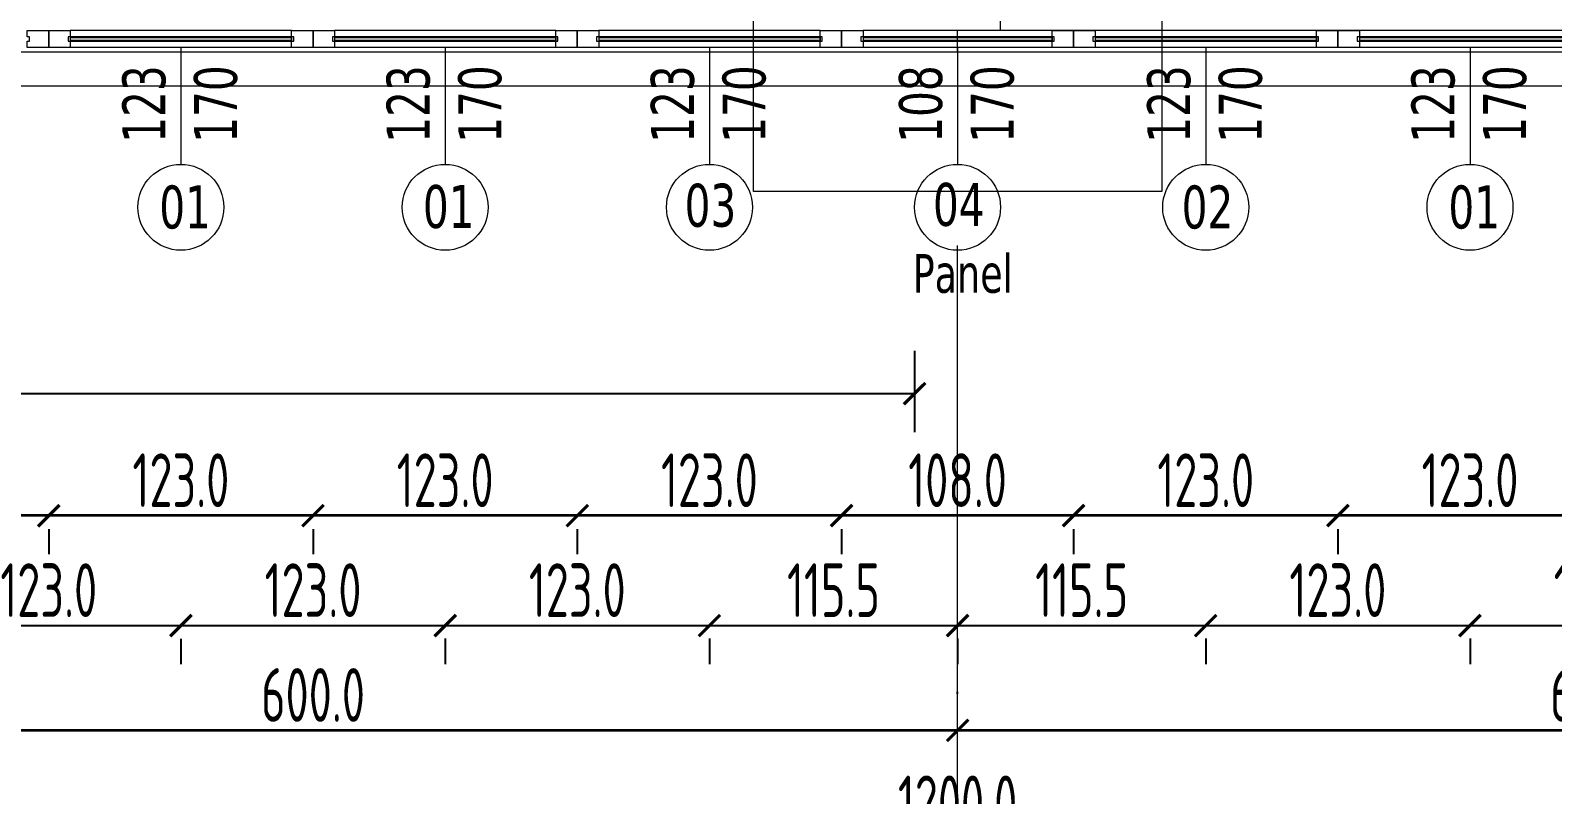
# Model space of a CAD drawing. Extents: x 6529560 to 6558080, y 5579316 to 5588131.
# Drawn here: x 6543831.17 to 6543838.26, y 5579632.47 to 5579636.03 of the extents above; entities that cross this region are included whole.
import ezdxf

# ---------------------------------------------------------------- set-up
doc = ezdxf.new("R2010")
doc.units = 0
doc.header["$MEASUREMENT"] = 0
doc.header["$PDSIZE"] = -5
doc.linetypes.add('ACAD_ISO10W100', pattern=[18, 12, -3, 0, -3])
doc.layers.get('0').update_dxf_attribs({"color": 2, "linetype": 'CONTINUOUS', "lineweight": 5})
doc.layers.get('Defpoints').update_dxf_attribs({"linetype": 'CONTINUOUS'})
for name, color, linetype, lineweight in [('arch_drzwi i okna', 4, 'CONTINUOUS', 15), ('arch_drzwi i okna_znaczniki', 130, 'CONTINUOUS', 9), ('arch_fundamenty na rzucie', 3, 'CONTINUOUS', 15), ('arch_osie', 181, 'CONTINUOUS', 5), ('arch_powierzchnia', 6, 'CONTINUOUS', 35), ('arch_sciany dzialowe cienkie na hali', 52, 'CONTINUOUS', 15), ('arch_sciany zewnętrzne', 94, 'CONTINUOUS', 18), ('arch_wymiary', 2, 'CONTINUOUS', 13)]:
    doc.layers.add(name, color=color, linetype=linetype, lineweight=lineweight)
doc.styles.add('ISO8', font='iso8.shx', dxfattribs={"width": 0.7})
doc.styles.add('ROMANS', font='romans.shx', dxfattribs={"width": 0.8})
doc.styles.add('TABELKA', font='tahoma.ttf', dxfattribs={"width": 0.8})
doc.dimstyles.new('biura', dxfattribs={"dimtxt": 0.25, "dimasz": 0.1, "dimexe": 0.18, "dimexo": 0.0625, "dimgap": 0.04, "dimtad": 1, "dimdec": 1, "dimlfac": 100, "dimzin": 0, "dimdsep": 46, "dimtxsty": 'ISO8', "dimblk": 'ARCHTICK', "dimcen": 0.09, "dimadec": 0, "dimazin": 0, "dimtfac": 1, "dimtdec": 1, "dimtix": 1, "dimtofl": 0, "dimtmove": 0, "dimatfit": 3, "dimldrblk": 'ARCHTICK', "dimfxl": 0.2, "dimfxlon": 1, "dimtolj": 1, "dimtzin": 0, "dimarcsym": 0})
doc.dimstyles.new('D-GB-50', dxfattribs={"dimscale": 50, "dimtxt": 2.5, "dimasz": 2.5, "dimexe": 1, "dimexo": 2, "dimtad": 1, "dimdec": 0, "dimtxsty": 'ROMANS', "dimblk": 'OBLIQUE', "dimcen": 2.5, "dimdle": 1, "dimclrd": 256, "dimclre": 256, "dimclrt": 2, "dimadec": 0, "dimazin": 0, "dimtfac": 1, "dimtdec": 0, "dimtix": 1, "dimtmove": 2, "dimatfit": 3, "dimfxl": 1, "dimarcsym": 0})

# ---------------------------------------------------------------- blocks, each defined once
blk = doc.blocks.new('_OBLIQUE')
at = {"color": 0, "linetype": 'ByBlock', "lineweight": -2}
blk.add_line((-0.5, -0.5), (0.5, 0.5), dxfattribs=at)
blk = doc.blocks.new('_ArchTick')
at = {"color": 0, "linetype": 'ByBlock', "const_width": 0.15}
blk.add_lwpolyline([(-0.5, -0.5), (0.5, 0.5)], dxfattribs=at)
blk = doc.blocks.new('*D1827')
at = {"layer": 'arch_wymiary', "color": 0, "lineweight": -2, "transparency": 16777216}
for p, q in [((6543745.4865, 5579631.7711), (6543853.4865, 5579631.7711)), ((6543745.4865, 5579631.6998), (6543745.4865, 5579631.5911)), ((6543853.4865, 5579631.6998), (6543853.4865, 5579631.5911))]:
    blk.add_line(p, q, dxfattribs=at)
at = {"layer": 'Defpoints', "color": 0, "transparency": 16777216}
for p in [(6543745.4865, 5579633.7711, -7.3022), (6543853.4865, 5579633.771, -7.3022), (6543853.4865, 5579631.7711)]:
    blk.add_point(p, dxfattribs=at)
at = {"layer": 'arch_wymiary', "color": 0, "lineweight": -2, "transparency": 16777216, "xscale": 0.1, "yscale": 0.1, "zscale": 0.1, "rotation": 180}
blk.add_blockref('_ArchTick', (6543745.4865, 5579631.7711), dxfattribs=at)
at = {"layer": 'arch_wymiary', "color": 0, "lineweight": -2, "transparency": 16777216, "xscale": 0.1, "yscale": 0.1, "zscale": 0.1}
blk.add_blockref('_ArchTick', (6543853.4865, 5579631.7711), dxfattribs=at)
at = {"layer": 'arch_wymiary', "color": 0, "transparency": 16777216, "insert": (6543799.4865, 5579631.9361), "char_height": 0.25, "attachment_point": 5, "style": 'ISO8'}
blk.add_mtext('\\A1;10800.0', dxfattribs=at)
blk = doc.blocks.new('*D1835')
at = {"layer": 'arch_wymiary', "color": 0, "lineweight": -2, "transparency": 16777216}
for p, q in [((6543829.4865, 5579632.2709), (6543841.4865, 5579632.2709)), ((6543829.4865, 5579632.1515), (6543829.4865, 5579632.0909)), ((6543841.4865, 5579632.1515), (6543841.4865, 5579632.0909))]:
    blk.add_line(p, q, dxfattribs=at)
at = {"layer": 'Defpoints', "color": 0, "transparency": 16777216}
for p in [(6543829.4865, 5579633.2709, -7.3022), (6543841.4865, 5579633.2709, -7.3022), (6543841.4865, 5579632.2709)]:
    blk.add_point(p, dxfattribs=at)
at = {"layer": 'arch_wymiary', "color": 0, "lineweight": -2, "transparency": 16777216, "xscale": 0.1, "yscale": 0.1, "zscale": 0.1, "rotation": 180}
blk.add_blockref('_ArchTick', (6543829.4865, 5579632.2709), dxfattribs=at)
at = {"layer": 'arch_wymiary', "color": 0, "lineweight": -2, "transparency": 16777216, "xscale": 0.1, "yscale": 0.1, "zscale": 0.1}
blk.add_blockref('_ArchTick', (6543841.4865, 5579632.2709), dxfattribs=at)
at = {"layer": 'arch_wymiary', "color": 0, "transparency": 16777216, "insert": (6543835.4865, 5579632.4359), "char_height": 0.25, "attachment_point": 5, "style": 'ISO8'}
blk.add_mtext('\\A1;1200.0', dxfattribs=at)
blk = doc.blocks.new('*D1839')
at = {"layer": 'arch_wymiary', "color": 0, "lineweight": -2, "transparency": 16777216}
for p, q in [((6543835.4865, 5579632.9417), (6543835.4865, 5579632.9511)), ((6543841.4865, 5579632.7711), (6543841.4865, 5579632.9511)), ((6543841.4865, 5579632.7711), (6543835.4865, 5579632.7711))]:
    blk.add_line(p, q, dxfattribs=at)
at = {"layer": 'Defpoints', "color": 0, "transparency": 16777216}
for p in [(6543835.4865, 5579632.7711, -7.3022), (6543835.4865, 5579632.7711), (6543841.4865, 5579632.7635)]:
    blk.add_point(p, dxfattribs=at)
at = {"layer": 'arch_wymiary', "color": 0, "lineweight": -2, "transparency": 16777216, "xscale": 0.1, "yscale": 0.1, "zscale": 0.1, "rotation": 180}
blk.add_blockref('_ArchTick', (6543835.4865, 5579632.7711), dxfattribs=at)
at = {"layer": 'arch_wymiary', "color": 0, "lineweight": -2, "transparency": 16777216, "xscale": 0.1, "yscale": 0.1, "zscale": 0.1}
blk.add_blockref('_ArchTick', (6543841.4865, 5579632.7711), dxfattribs=at)
at = {"layer": 'arch_wymiary', "color": 0, "transparency": 16777216, "insert": (6543838.4865, 5579632.9361), "char_height": 0.25, "attachment_point": 5, "style": 'ISO8'}
blk.add_mtext('\\A1;600.0', dxfattribs=at)
blk = doc.blocks.new('*D1840')
at = {"layer": 'arch_wymiary', "color": 0, "lineweight": -2, "transparency": 16777216}
for p, q in [((6543835.4865, 5579632.9417), (6543835.4865, 5579632.9511)), ((6543835.4865, 5579632.7711), (6543829.4865, 5579632.7711)), ((6543829.4865, 5579632.6004), (6543829.4865, 5579632.5911))]:
    blk.add_line(p, q, dxfattribs=at)
at = {"layer": 'Defpoints', "color": 0, "transparency": 16777216}
for p in [(6543829.4865, 5579632.7711, -7.3022), (6543829.4865, 5579632.7711), (6543835.4865, 5579632.7711, -7.3022)]:
    blk.add_point(p, dxfattribs=at)
at = {"layer": 'arch_wymiary', "color": 0, "lineweight": -2, "transparency": 16777216, "xscale": 0.1, "yscale": 0.1, "zscale": 0.1, "rotation": 180}
blk.add_blockref('_ArchTick', (6543829.4865, 5579632.7711), dxfattribs=at)
at = {"layer": 'arch_wymiary', "color": 0, "lineweight": -2, "transparency": 16777216, "xscale": 0.1, "yscale": 0.1, "zscale": 0.1}
blk.add_blockref('_ArchTick', (6543835.4865, 5579632.7711), dxfattribs=at)
at = {"layer": 'arch_wymiary', "color": 0, "transparency": 16777216, "insert": (6543832.4865, 5579632.9361), "char_height": 0.25, "attachment_point": 5, "style": 'ISO8'}
blk.add_mtext('\\A1;600.0', dxfattribs=at)
blk = doc.blocks.new('*D2021')
at = {"layer": 'arch_wymiary', "color": 0, "lineweight": -2, "transparency": 16777216}
for p, q in [((6543830.6415, 5579633.2591), (6543831.8715, 5579633.2591)), ((6543830.6415, 5579633.1977), (6543830.6415, 5579633.0791)), ((6543831.8715, 5579633.1977), (6543831.8715, 5579633.0791))]:
    blk.add_line(p, q, dxfattribs=at)
at = {"layer": 'Defpoints', "color": 0, "transparency": 16777216}
for p in [(6543830.6415, 5579635.4647, -7.2654), (6543831.8715, 5579635.4647, -7.2654), (6543831.8715, 5579633.2591)]:
    blk.add_point(p, dxfattribs=at)
at = {"layer": 'arch_wymiary', "color": 0, "lineweight": -2, "transparency": 16777216, "xscale": 0.1, "yscale": 0.1, "zscale": 0.1, "rotation": 180}
blk.add_blockref('_ArchTick', (6543830.6415, 5579633.2591), dxfattribs=at)
at = {"layer": 'arch_wymiary', "color": 0, "lineweight": -2, "transparency": 16777216, "xscale": 0.1, "yscale": 0.1, "zscale": 0.1}
blk.add_blockref('_ArchTick', (6543831.8715, 5579633.2591), dxfattribs=at)
at = {"layer": 'arch_wymiary', "color": 0, "transparency": 16777216, "insert": (6543831.2565, 5579633.4241), "char_height": 0.25, "attachment_point": 5, "style": 'ISO8'}
blk.add_mtext('\\A1;123.0', dxfattribs=at)
blk = doc.blocks.new('*D2022')
at = {"layer": 'arch_wymiary', "color": 0, "lineweight": -2, "transparency": 16777216}
for p, q in [((6543831.8715, 5579633.2591), (6543833.1015, 5579633.2591)), ((6543831.8715, 5579633.1977), (6543831.8715, 5579633.0791)), ((6543833.1015, 5579633.1985), (6543833.1015, 5579633.0791))]:
    blk.add_line(p, q, dxfattribs=at)
at = {"layer": 'Defpoints', "color": 0, "transparency": 16777216}
for p in [(6543831.8715, 5579635.4647, -7.2654), (6543833.1015, 5579635.5082, 7.3391), (6543833.1015, 5579633.2591)]:
    blk.add_point(p, dxfattribs=at)
at = {"layer": 'arch_wymiary', "color": 0, "lineweight": -2, "transparency": 16777216, "xscale": 0.1, "yscale": 0.1, "zscale": 0.1, "rotation": 180}
blk.add_blockref('_ArchTick', (6543831.8715, 5579633.2591), dxfattribs=at)
at = {"layer": 'arch_wymiary', "color": 0, "lineweight": -2, "transparency": 16777216, "xscale": 0.1, "yscale": 0.1, "zscale": 0.1}
blk.add_blockref('_ArchTick', (6543833.1015, 5579633.2591), dxfattribs=at)
at = {"layer": 'arch_wymiary', "color": 0, "transparency": 16777216, "insert": (6543832.4865, 5579633.4241), "char_height": 0.25, "attachment_point": 5, "style": 'ISO8'}
blk.add_mtext('\\A1;123.0', dxfattribs=at)
blk = doc.blocks.new('*D2023')
at = {"layer": 'arch_wymiary', "color": 0, "lineweight": -2, "transparency": 16777216}
for p, q in [((6543833.1015, 5579633.2591), (6543834.3315, 5579633.2591)), ((6543833.1015, 5579633.1985), (6543833.1015, 5579633.0791)), ((6543834.3315, 5579633.1996), (6543834.3315, 5579633.0791))]:
    blk.add_line(p, q, dxfattribs=at)
at = {"layer": 'Defpoints', "color": 0, "transparency": 16777216}
for p in [(6543833.1015, 5579635.5082, 7.3391), (6543834.3315, 5579635.5082, -7.2654), (6543834.3315, 5579633.2591)]:
    blk.add_point(p, dxfattribs=at)
at = {"layer": 'arch_wymiary', "color": 0, "lineweight": -2, "transparency": 16777216, "xscale": 0.1, "yscale": 0.1, "zscale": 0.1, "rotation": 180}
blk.add_blockref('_ArchTick', (6543833.1015, 5579633.2591), dxfattribs=at)
at = {"layer": 'arch_wymiary', "color": 0, "lineweight": -2, "transparency": 16777216, "xscale": 0.1, "yscale": 0.1, "zscale": 0.1}
blk.add_blockref('_ArchTick', (6543834.3315, 5579633.2591), dxfattribs=at)
at = {"layer": 'arch_wymiary', "color": 0, "transparency": 16777216, "insert": (6543833.7165, 5579633.4241), "char_height": 0.25, "attachment_point": 5, "style": 'ISO8'}
blk.add_mtext('\\A1;123.0', dxfattribs=at)
blk = doc.blocks.new('*D2024')
at = {"layer": 'arch_wymiary', "color": 0, "lineweight": -2, "transparency": 16777216}
for p, q in [((6543834.3315, 5579633.2591), (6543835.4865, 5579633.2591)), ((6543834.3315, 5579633.1996), (6543834.3315, 5579633.0791)), ((6543835.4865, 5579633.1985), (6543835.4865, 5579633.0791))]:
    blk.add_line(p, q, dxfattribs=at)
at = {"layer": 'Defpoints', "color": 0, "transparency": 16777216}
for p in [(6543834.3315, 5579635.5082, -7.2654), (6543835.4865, 5579635.5082, 7.3391), (6543835.4865, 5579633.2591)]:
    blk.add_point(p, dxfattribs=at)
at = {"layer": 'arch_wymiary', "color": 0, "lineweight": -2, "transparency": 16777216, "xscale": 0.1, "yscale": 0.1, "zscale": 0.1, "rotation": 180}
blk.add_blockref('_ArchTick', (6543834.3315, 5579633.2591), dxfattribs=at)
at = {"layer": 'arch_wymiary', "color": 0, "lineweight": -2, "transparency": 16777216, "xscale": 0.1, "yscale": 0.1, "zscale": 0.1}
blk.add_blockref('_ArchTick', (6543835.4865, 5579633.2591), dxfattribs=at)
at = {"layer": 'arch_wymiary', "color": 0, "transparency": 16777216, "insert": (6543834.909, 5579633.4241), "char_height": 0.25, "attachment_point": 5, "style": 'ISO8'}
blk.add_mtext('\\A1;115.5', dxfattribs=at)
blk = doc.blocks.new('*D2025')
at = {"layer": 'arch_wymiary', "color": 0, "lineweight": -2, "transparency": 16777216}
for p, q in [((6543835.4865, 5579633.2591), (6543836.6415, 5579633.2591)), ((6543835.4865, 5579633.1985), (6543835.4865, 5579633.0791)), ((6543836.6415, 5579633.1985), (6543836.6415, 5579633.0791))]:
    blk.add_line(p, q, dxfattribs=at)
at = {"layer": 'Defpoints', "color": 0, "transparency": 16777216}
for p in [(6543835.4865, 5579635.5082, 7.3391), (6543836.6415, 5579635.5082, 7.3391), (6543836.6415, 5579633.2591)]:
    blk.add_point(p, dxfattribs=at)
at = {"layer": 'arch_wymiary', "color": 0, "lineweight": -2, "transparency": 16777216, "xscale": 0.1, "yscale": 0.1, "zscale": 0.1, "rotation": 180}
blk.add_blockref('_ArchTick', (6543835.4865, 5579633.2591), dxfattribs=at)
at = {"layer": 'arch_wymiary', "color": 0, "lineweight": -2, "transparency": 16777216, "xscale": 0.1, "yscale": 0.1, "zscale": 0.1}
blk.add_blockref('_ArchTick', (6543836.6415, 5579633.2591), dxfattribs=at)
at = {"layer": 'arch_wymiary', "color": 0, "transparency": 16777216, "insert": (6543836.064, 5579633.4241), "char_height": 0.25, "attachment_point": 5, "style": 'ISO8'}
blk.add_mtext('\\A1;115.5', dxfattribs=at)
blk = doc.blocks.new('*D2026')
at = {"layer": 'arch_wymiary', "color": 0, "lineweight": -2, "transparency": 16777216}
for p, q in [((6543836.6415, 5579633.2591), (6543837.8715, 5579633.2591)), ((6543836.6415, 5579633.1985), (6543836.6415, 5579633.0791)), ((6543837.8715, 5579633.1996), (6543837.8715, 5579633.0791))]:
    blk.add_line(p, q, dxfattribs=at)
at = {"layer": 'Defpoints', "color": 0, "transparency": 16777216}
for p in [(6543836.6415, 5579635.5082, 7.3391), (6543837.8715, 5579635.5082, -7.2654), (6543837.8715, 5579633.2591)]:
    blk.add_point(p, dxfattribs=at)
at = {"layer": 'arch_wymiary', "color": 0, "lineweight": -2, "transparency": 16777216, "xscale": 0.1, "yscale": 0.1, "zscale": 0.1, "rotation": 180}
blk.add_blockref('_ArchTick', (6543836.6415, 5579633.2591), dxfattribs=at)
at = {"layer": 'arch_wymiary', "color": 0, "lineweight": -2, "transparency": 16777216, "xscale": 0.1, "yscale": 0.1, "zscale": 0.1}
blk.add_blockref('_ArchTick', (6543837.8715, 5579633.2591), dxfattribs=at)
at = {"layer": 'arch_wymiary', "color": 0, "transparency": 16777216, "insert": (6543837.2565, 5579633.4241), "char_height": 0.25, "attachment_point": 5, "style": 'ISO8'}
blk.add_mtext('\\A1;123.0', dxfattribs=at)
blk = doc.blocks.new('*D2027')
at = {"layer": 'arch_wymiary', "color": 0, "lineweight": -2, "transparency": 16777216}
for p, q in [((6543837.8715, 5579633.2591), (6543839.1015, 5579633.2591)), ((6543837.8715, 5579633.1996), (6543837.8715, 5579633.0791)), ((6543839.1015, 5579633.1996), (6543839.1015, 5579633.0791))]:
    blk.add_line(p, q, dxfattribs=at)
at = {"layer": 'Defpoints', "color": 0, "transparency": 16777216}
for p in [(6543837.8715, 5579635.5082, -7.2654), (6543839.1015, 5579635.5082, -7.2654), (6543839.1015, 5579633.2591)]:
    blk.add_point(p, dxfattribs=at)
at = {"layer": 'arch_wymiary', "color": 0, "lineweight": -2, "transparency": 16777216, "xscale": 0.1, "yscale": 0.1, "zscale": 0.1, "rotation": 180}
blk.add_blockref('_ArchTick', (6543837.8715, 5579633.2591), dxfattribs=at)
at = {"layer": 'arch_wymiary', "color": 0, "lineweight": -2, "transparency": 16777216, "xscale": 0.1, "yscale": 0.1, "zscale": 0.1}
blk.add_blockref('_ArchTick', (6543839.1015, 5579633.2591), dxfattribs=at)
at = {"layer": 'arch_wymiary', "color": 0, "transparency": 16777216, "insert": (6543838.4865, 5579633.4241), "char_height": 0.25, "attachment_point": 5, "style": 'ISO8'}
blk.add_mtext('\\A1;123.0', dxfattribs=at)
blk = doc.blocks.new('*D2100')
at = {"layer": 'arch_wymiary', "color": 0, "lineweight": -2, "transparency": 16777216}
for p, q in [((6543830.0265, 5579633.7711), (6543831.2565, 5579633.7711)), ((6543830.0265, 5579633.7085), (6543830.0265, 5579633.5911)), ((6543831.2565, 5579633.7085), (6543831.2565, 5579633.5911))]:
    blk.add_line(p, q, dxfattribs=at)
at = {"layer": 'Defpoints', "color": 0, "transparency": 16777216}
for p in [(6543830.0265, 5579635.951, -7.2654), (6543831.2565, 5579635.951, -7.2654), (6543831.2565, 5579633.7711)]:
    blk.add_point(p, dxfattribs=at)
at = {"layer": 'arch_wymiary', "color": 0, "lineweight": -2, "transparency": 16777216, "xscale": 0.1, "yscale": 0.1, "zscale": 0.1, "rotation": 180}
blk.add_blockref('_ArchTick', (6543830.0265, 5579633.7711), dxfattribs=at)
at = {"layer": 'arch_wymiary', "color": 0, "lineweight": -2, "transparency": 16777216, "xscale": 0.1, "yscale": 0.1, "zscale": 0.1}
blk.add_blockref('_ArchTick', (6543831.2565, 5579633.7711), dxfattribs=at)
at = {"layer": 'arch_wymiary', "color": 0, "transparency": 16777216, "insert": (6543830.6415, 5579633.9361), "char_height": 0.25, "attachment_point": 5, "style": 'ISO8'}
blk.add_mtext('\\A1;123.0', dxfattribs=at)
blk = doc.blocks.new('*D2101')
at = {"layer": 'arch_wymiary', "color": 0, "lineweight": -2, "transparency": 16777216}
for p, q in [((6543831.2565, 5579633.7711), (6543832.4865, 5579633.7711)), ((6543831.2565, 5579633.7085), (6543831.2565, 5579633.5911)), ((6543832.4865, 5579633.7085), (6543832.4865, 5579633.5911))]:
    blk.add_line(p, q, dxfattribs=at)
at = {"layer": 'Defpoints', "color": 0, "transparency": 16777216}
for p in [(6543831.2565, 5579635.951, -7.2654), (6543832.4865, 5579635.951, -7.2654), (6543832.4865, 5579633.7711)]:
    blk.add_point(p, dxfattribs=at)
at = {"layer": 'arch_wymiary', "color": 0, "lineweight": -2, "transparency": 16777216, "xscale": 0.1, "yscale": 0.1, "zscale": 0.1, "rotation": 180}
blk.add_blockref('_ArchTick', (6543831.2565, 5579633.7711), dxfattribs=at)
at = {"layer": 'arch_wymiary', "color": 0, "lineweight": -2, "transparency": 16777216, "xscale": 0.1, "yscale": 0.1, "zscale": 0.1}
blk.add_blockref('_ArchTick', (6543832.4865, 5579633.7711), dxfattribs=at)
at = {"layer": 'arch_wymiary', "color": 0, "transparency": 16777216, "insert": (6543831.8715, 5579633.9361), "char_height": 0.25, "attachment_point": 5, "style": 'ISO8'}
blk.add_mtext('\\A1;123.0', dxfattribs=at)
blk = doc.blocks.new('*D2102')
at = {"layer": 'arch_wymiary', "color": 0, "lineweight": -2, "transparency": 16777216}
for p, q in [((6543832.4865, 5579633.7711), (6543833.7165, 5579633.7711)), ((6543832.4865, 5579633.7085), (6543832.4865, 5579633.5911)), ((6543833.7165, 5579633.7085), (6543833.7165, 5579633.5911))]:
    blk.add_line(p, q, dxfattribs=at)
at = {"layer": 'Defpoints', "color": 0, "transparency": 16777216}
for p in [(6543832.4865, 5579635.951, -7.2654), (6543833.7165, 5579635.951, -7.2654), (6543833.7165, 5579633.7711)]:
    blk.add_point(p, dxfattribs=at)
at = {"layer": 'arch_wymiary', "color": 0, "lineweight": -2, "transparency": 16777216, "xscale": 0.1, "yscale": 0.1, "zscale": 0.1, "rotation": 180}
blk.add_blockref('_ArchTick', (6543832.4865, 5579633.7711), dxfattribs=at)
at = {"layer": 'arch_wymiary', "color": 0, "lineweight": -2, "transparency": 16777216, "xscale": 0.1, "yscale": 0.1, "zscale": 0.1}
blk.add_blockref('_ArchTick', (6543833.7165, 5579633.7711), dxfattribs=at)
at = {"layer": 'arch_wymiary', "color": 0, "transparency": 16777216, "insert": (6543833.1015, 5579633.9361), "char_height": 0.25, "attachment_point": 5, "style": 'ISO8'}
blk.add_mtext('\\A1;123.0', dxfattribs=at)
blk = doc.blocks.new('*D2103')
at = {"layer": 'arch_wymiary', "color": 0, "lineweight": -2, "transparency": 16777216}
for p, q in [((6543833.7165, 5579633.7711), (6543834.9465, 5579633.7711)), ((6543833.7165, 5579633.7085), (6543833.7165, 5579633.5911)), ((6543834.9465, 5579633.7085), (6543834.9465, 5579633.5911))]:
    blk.add_line(p, q, dxfattribs=at)
at = {"layer": 'Defpoints', "color": 0, "transparency": 16777216}
for p in [(6543833.7165, 5579635.951, -7.2654), (6543834.9465, 5579635.951, -7.2654), (6543834.9465, 5579633.7711)]:
    blk.add_point(p, dxfattribs=at)
at = {"layer": 'arch_wymiary', "color": 0, "lineweight": -2, "transparency": 16777216, "xscale": 0.1, "yscale": 0.1, "zscale": 0.1, "rotation": 180}
blk.add_blockref('_ArchTick', (6543833.7165, 5579633.7711), dxfattribs=at)
at = {"layer": 'arch_wymiary', "color": 0, "lineweight": -2, "transparency": 16777216, "xscale": 0.1, "yscale": 0.1, "zscale": 0.1}
blk.add_blockref('_ArchTick', (6543834.9465, 5579633.7711), dxfattribs=at)
at = {"layer": 'arch_wymiary', "color": 0, "transparency": 16777216, "insert": (6543834.3315, 5579633.9361), "char_height": 0.25, "attachment_point": 5, "style": 'ISO8'}
blk.add_mtext('\\A1;123.0', dxfattribs=at)
blk = doc.blocks.new('*D2104')
at = {"layer": 'arch_wymiary', "color": 0, "lineweight": -2, "transparency": 16777216}
for p, q in [((6543834.9465, 5579633.7711), (6543836.0265, 5579633.7711)), ((6543834.9465, 5579633.7085), (6543834.9465, 5579633.5911)), ((6543836.0265, 5579633.7085), (6543836.0265, 5579633.5911))]:
    blk.add_line(p, q, dxfattribs=at)
at = {"layer": 'Defpoints', "color": 0, "transparency": 16777216}
for p in [(6543834.9465, 5579635.951, -7.2654), (6543836.0265, 5579635.951, -7.2654), (6543836.0265, 5579633.7711)]:
    blk.add_point(p, dxfattribs=at)
at = {"layer": 'arch_wymiary', "color": 0, "lineweight": -2, "transparency": 16777216, "xscale": 0.1, "yscale": 0.1, "zscale": 0.1, "rotation": 180}
blk.add_blockref('_ArchTick', (6543834.9465, 5579633.7711), dxfattribs=at)
at = {"layer": 'arch_wymiary', "color": 0, "lineweight": -2, "transparency": 16777216, "xscale": 0.1, "yscale": 0.1, "zscale": 0.1}
blk.add_blockref('_ArchTick', (6543836.0265, 5579633.7711), dxfattribs=at)
at = {"layer": 'arch_wymiary', "color": 0, "transparency": 16777216, "insert": (6543835.4865, 5579633.9361), "char_height": 0.25, "attachment_point": 5, "style": 'ISO8'}
blk.add_mtext('\\A1;108.0', dxfattribs=at)
blk = doc.blocks.new('*D2105')
at = {"layer": 'arch_wymiary', "color": 0, "lineweight": -2, "transparency": 16777216}
for p, q in [((6543836.0265, 5579633.7711), (6543837.2565, 5579633.7711)), ((6543836.0265, 5579633.7085), (6543836.0265, 5579633.5911)), ((6543837.2565, 5579633.7085), (6543837.2565, 5579633.5911))]:
    blk.add_line(p, q, dxfattribs=at)
at = {"layer": 'Defpoints', "color": 0, "transparency": 16777216}
for p in [(6543836.0265, 5579635.951, -7.2654), (6543837.2565, 5579635.951, -7.2654), (6543837.2565, 5579633.7711)]:
    blk.add_point(p, dxfattribs=at)
at = {"layer": 'arch_wymiary', "color": 0, "lineweight": -2, "transparency": 16777216, "xscale": 0.1, "yscale": 0.1, "zscale": 0.1, "rotation": 180}
blk.add_blockref('_ArchTick', (6543836.0265, 5579633.7711), dxfattribs=at)
at = {"layer": 'arch_wymiary', "color": 0, "lineweight": -2, "transparency": 16777216, "xscale": 0.1, "yscale": 0.1, "zscale": 0.1}
blk.add_blockref('_ArchTick', (6543837.2565, 5579633.7711), dxfattribs=at)
at = {"layer": 'arch_wymiary', "color": 0, "transparency": 16777216, "insert": (6543836.6415, 5579633.9361), "char_height": 0.25, "attachment_point": 5, "style": 'ISO8'}
blk.add_mtext('\\A1;123.0', dxfattribs=at)
blk = doc.blocks.new('*D2106')
at = {"layer": 'arch_wymiary', "color": 0, "lineweight": -2, "transparency": 16777216}
for p, q in [((6543837.2565, 5579633.7711), (6543838.4865, 5579633.7711)), ((6543837.2565, 5579633.7085), (6543837.2565, 5579633.5911)), ((6543838.4865, 5579633.7085), (6543838.4865, 5579633.5911))]:
    blk.add_line(p, q, dxfattribs=at)
at = {"layer": 'Defpoints', "color": 0, "transparency": 16777216}
for p in [(6543837.2565, 5579635.951, -7.2654), (6543838.4865, 5579635.951, -7.2654), (6543838.4865, 5579633.7711)]:
    blk.add_point(p, dxfattribs=at)
at = {"layer": 'arch_wymiary', "color": 0, "lineweight": -2, "transparency": 16777216, "xscale": 0.1, "yscale": 0.1, "zscale": 0.1, "rotation": 180}
blk.add_blockref('_ArchTick', (6543837.2565, 5579633.7711), dxfattribs=at)
at = {"layer": 'arch_wymiary', "color": 0, "lineweight": -2, "transparency": 16777216, "xscale": 0.1, "yscale": 0.1, "zscale": 0.1}
blk.add_blockref('_ArchTick', (6543838.4865, 5579633.7711), dxfattribs=at)
at = {"layer": 'arch_wymiary', "color": 0, "transparency": 16777216, "insert": (6543837.8715, 5579633.9361), "char_height": 0.25, "attachment_point": 5, "style": 'ISO8'}
blk.add_mtext('\\A1;123.0', dxfattribs=at)
blk = doc.blocks.new('*D2126')
at = {"layer": 'arch_wymiary', "color": 0, "lineweight": -2, "transparency": 16777216}
for p, q in [((6543823.6865, 5579634.5393), (6543823.6865, 5579634.1593)), ((6543835.2865, 5579634.5393), (6543835.2865, 5579634.1593)), ((6543823.6865, 5579634.3393), (6543835.2865, 5579634.3393))]:
    blk.add_line(p, q, dxfattribs=at)
at = {"layer": 'Defpoints', "color": 0, "transparency": 16777216}
for p in [(6543823.6865, 5579636.5291), (6543835.2865, 5579636.4311), (6543835.2865, 5579634.3393)]:
    blk.add_point(p, dxfattribs=at)
at = {"layer": 'arch_wymiary', "color": 0, "lineweight": -2, "transparency": 16777216, "xscale": 0.1, "yscale": 0.1, "zscale": 0.1, "rotation": 180}
blk.add_blockref('_ArchTick', (6543823.6865, 5579634.3393), dxfattribs=at)
at = {"layer": 'arch_wymiary', "color": 0, "lineweight": -2, "transparency": 16777216, "xscale": 0.1, "yscale": 0.1, "zscale": 0.1}
blk.add_blockref('_ArchTick', (6543835.2865, 5579634.3393), dxfattribs=at)
at = {"layer": 'arch_wymiary', "color": 0, "transparency": 16777216, "insert": (6543829.4865, 5579634.5043), "char_height": 0.25, "attachment_point": 5, "style": 'ISO8'}
blk.add_mtext('\\A1;1160.0', dxfattribs=at)

msp = doc.modelspace()

# ---------------------------------------------------------------- linework, layer by layer
at = {"layer": 'arch_drzwi i okna'}
for p, q in [((6543832.3865, 5579636.031), (6543831.3565, 5579636.031)), ((6543833.6165, 5579636.031), (6543832.5865, 5579636.031)), ((6543834.8465, 5579636.031), (6543833.8165, 5579636.031)), ((6543835.9265, 5579636.031), (6543835.0465, 5579636.031)), ((6543837.1565, 5579636.031), (6543836.1265, 5579636.031)), ((6543838.3865, 5579636.031), (6543837.3565, 5579636.031)), ((6543831.3565, 5579636.001), (6543831.3565, 5579635.981)), ((6543832.3865, 5579636.001), (6543832.3865, 5579635.981)), ((6543832.5865, 5579636.001), (6543832.5865, 5579635.981)), ((6543833.6165, 5579636.001), (6543833.6165, 5579635.981)), ((6543833.8165, 5579636.001), (6543833.8165, 5579635.981)), ((6543834.8465, 5579636.001), (6543834.8465, 5579635.981)), ((6543835.0465, 5579636.001), (6543835.0465, 5579635.981)), ((6543835.9265, 5579636.001), (6543835.9265, 5579635.981)), ((6543836.1265, 5579636.001), (6543836.1265, 5579635.981)), ((6543837.1565, 5579636.001), (6543837.1565, 5579635.981)), ((6543837.3565, 5579636.001), (6543837.3565, 5579635.981)), ((6543832.3865, 5579635.951), (6543831.3565, 5579635.951)), ((6543833.6165, 5579635.951), (6543832.5865, 5579635.951)), ((6543834.8465, 5579635.951), (6543833.8165, 5579635.951)), ((6543835.9265, 5579635.951), (6543835.0465, 5579635.951)), ((6543837.1565, 5579635.951), (6543836.1265, 5579635.951)), ((6543838.3865, 5579635.951), (6543837.3565, 5579635.951))]:
    msp.add_line(p, q, dxfattribs=at)
for points in [[(6543831.1565, 5579635.951), (6543831.1565, 5579635.981), (6543831.1665, 5579635.981), (6543831.1665, 5579636.001), (6543831.1565, 5579636.001), (6543831.1565, 5579636.031), (6543831.2565, 5579636.031), (6543831.2565, 5579635.951), (6543831.1565, 5579635.951)], [(6543831.3565, 5579636.031), (6543831.3565, 5579636.001), (6543831.3465, 5579636.001), (6543831.3465, 5579635.981), (6543831.3565, 5579635.981), (6543831.3565, 5579635.951), (6543831.2565, 5579635.951), (6543831.2565, 5579636.031), (6543831.3565, 5579636.031)], [(6543832.3865, 5579635.951), (6543832.3865, 5579635.981), (6543832.3965, 5579635.981), (6543832.3965, 5579636.001), (6543832.3865, 5579636.001), (6543832.3865, 5579636.031), (6543832.4865, 5579636.031), (6543832.4865, 5579635.951), (6543832.3865, 5579635.951)], [(6543832.5865, 5579636.031), (6543832.5865, 5579636.001), (6543832.5765, 5579636.001), (6543832.5765, 5579635.981), (6543832.5865, 5579635.981), (6543832.5865, 5579635.951), (6543832.4865, 5579635.951), (6543832.4865, 5579636.031), (6543832.5865, 5579636.031)], [(6543833.6165, 5579635.951), (6543833.6165, 5579635.981), (6543833.6265, 5579635.981), (6543833.6265, 5579636.001), (6543833.6165, 5579636.001), (6543833.6165, 5579636.031), (6543833.7165, 5579636.031), (6543833.7165, 5579635.951), (6543833.6165, 5579635.951)], [(6543833.8165, 5579636.031), (6543833.8165, 5579636.001), (6543833.8065, 5579636.001), (6543833.8065, 5579635.981), (6543833.8165, 5579635.981), (6543833.8165, 5579635.951), (6543833.7165, 5579635.951), (6543833.7165, 5579636.031), (6543833.8165, 5579636.031)], [(6543834.8465, 5579635.951), (6543834.8465, 5579635.981), (6543834.8565, 5579635.981), (6543834.8565, 5579636.001), (6543834.8465, 5579636.001), (6543834.8465, 5579636.031), (6543834.9465, 5579636.031), (6543834.9465, 5579635.951), (6543834.8465, 5579635.951)], [(6543835.0465, 5579636.031), (6543835.0465, 5579636.001), (6543835.0365, 5579636.001), (6543835.0365, 5579635.981), (6543835.0465, 5579635.981), (6543835.0465, 5579635.951), (6543834.9465, 5579635.951), (6543834.9465, 5579636.031), (6543835.0465, 5579636.031)], [(6543835.9265, 5579635.951), (6543835.9265, 5579635.981), (6543835.9365, 5579635.981), (6543835.9365, 5579636.001), (6543835.9265, 5579636.001), (6543835.9265, 5579636.031), (6543836.0265, 5579636.031), (6543836.0265, 5579635.951), (6543835.9265, 5579635.951)], [(6543836.1265, 5579636.031), (6543836.1265, 5579636.001), (6543836.1165, 5579636.001), (6543836.1165, 5579635.981), (6543836.1265, 5579635.981), (6543836.1265, 5579635.951), (6543836.0265, 5579635.951), (6543836.0265, 5579636.031), (6543836.1265, 5579636.031)], [(6543837.1565, 5579635.951), (6543837.1565, 5579635.981), (6543837.1665, 5579635.981), (6543837.1665, 5579636.001), (6543837.1565, 5579636.001), (6543837.1565, 5579636.031), (6543837.2565, 5579636.031), (6543837.2565, 5579635.951), (6543837.1565, 5579635.951)], [(6543837.3565, 5579636.031), (6543837.3565, 5579636.001), (6543837.3465, 5579636.001), (6543837.3465, 5579635.981), (6543837.3565, 5579635.981), (6543837.3565, 5579635.951), (6543837.2565, 5579635.951), (6543837.2565, 5579636.031), (6543837.3565, 5579636.031)]]:
    msp.add_lwpolyline(points, dxfattribs=at)
for points in [[(6543831.3465, 5579635.981), (6543832.3965, 5579635.981), (6543832.3965, 5579636.001), (6543831.3465, 5579636.001)], [(6543831.3565, 5579635.986), (6543832.3865, 5579635.986), (6543832.3865, 5579635.996), (6543831.3565, 5579635.996)], [(6543832.5765, 5579635.981), (6543833.6265, 5579635.981), (6543833.6265, 5579636.001), (6543832.5765, 5579636.001)], [(6543832.5865, 5579635.986), (6543833.6165, 5579635.986), (6543833.6165, 5579635.996), (6543832.5865, 5579635.996)], [(6543833.8065, 5579635.981), (6543834.8565, 5579635.981), (6543834.8565, 5579636.001), (6543833.8065, 5579636.001)], [(6543833.8165, 5579635.986), (6543834.8465, 5579635.986), (6543834.8465, 5579635.996), (6543833.8165, 5579635.996)], [(6543835.0365, 5579635.981), (6543835.9365, 5579635.981), (6543835.9365, 5579636.001), (6543835.0365, 5579636.001)], [(6543835.0465, 5579635.986), (6543835.9265, 5579635.986), (6543835.9265, 5579635.996), (6543835.0465, 5579635.996)], [(6543836.1165, 5579635.981), (6543837.1665, 5579635.981), (6543837.1665, 5579636.001), (6543836.1165, 5579636.001)], [(6543836.1265, 5579635.986), (6543837.1565, 5579635.986), (6543837.1565, 5579635.996), (6543836.1265, 5579635.996)], [(6543837.3465, 5579635.981), (6543838.3965, 5579635.981), (6543838.3965, 5579636.001), (6543837.3465, 5579636.001)], [(6543837.3565, 5579635.986), (6543838.3865, 5579635.986), (6543838.3865, 5579635.996), (6543837.3565, 5579635.996)]]:
    msp.add_lwpolyline(points, close=True, dxfattribs=at)
at = {"layer": 'arch_drzwi i okna_znaczniki'}
for p, q in [((6543831.8715, 5579635.951), (6543831.8715, 5579635.4073)), ((6543833.1015, 5579635.951), (6543833.1015, 5579635.4073)), ((6543834.3315, 5579635.951), (6543834.3315, 5579635.4073)), ((6543835.4865, 5579635.951), (6543835.4865, 5579635.4073)), ((6543836.6415, 5579635.951), (6543836.6415, 5579635.4073)), ((6543837.8715, 5579635.951), (6543837.8715, 5579635.4073))]:
    msp.add_line(p, q, dxfattribs=at)
for centre in [(6543831.8715, 5579635.2073, -7.3022), (6543833.1015, 5579635.2073, -7.3022), (6543834.3315, 5579635.2073, -7.3022), (6543835.4865, 5579635.2073, -7.3022), (6543836.6415, 5579635.2073, -7.3022), (6543837.8715, 5579635.2073, -7.3022)]:
    msp.add_circle(centre, 0.2, dxfattribs=at)
at = {"layer": 'arch_fundamenty na rzucie'}
msp.add_lwpolyline([(6543834.5365, 5579637.181), (6543836.4365, 5579637.181), (6543836.4365, 5579635.281), (6543834.5365, 5579635.281)], close=True, dxfattribs=at)
at = {"layer": 'arch_osie', "linetype": 'ACAD_ISO10W100', "ltscale": 0.3, "extrusion": (-4.94832e-09, -8.0265e-10, 1), "elevation": 0}
msp.add_lwpolyline([(6543835.4865, 5579631.4292), (6543835.4865, 5579649.943)], dxfattribs=at)
at = {"layer": 'arch_powierzchnia'}
for points in [[(6543741.9265, 5579651.9185), (6543857.0465, 5579651.9185), (6543857.0465, 5579632.7711), (6543741.9265, 5579632.7711)], [(6543742.9265, 5579650.9185), (6543856.0465, 5579650.9185), (6543856.0465, 5579633.7711), (6543742.9265, 5579633.7711)]]:
    msp.add_lwpolyline(points, close=True, dxfattribs=at)
at = {"layer": 'arch_sciany dzialowe cienkie na hali'}
msp.add_lwpolyline([(6543835.6865, 5579636.1011), (6543841.2865, 5579636.1011), (6543841.2865, 5579636.031), (6543835.6865, 5579636.031)], close=True, dxfattribs=at)
at = {"layer": 'arch_sciany zewnętrzne'}
for points in [[(6543854.0466, 5579648.9185), (6543854.0466, 5579635.7711), (6543775.2865, 5579635.7711)], [(6543827.7165, 5579635.951), (6543827.7165, 5579635.9311), (6543853.8866, 5579635.9311), (6543853.8866, 5579647.2406), (6543853.8665, 5579647.2406)]]:
    msp.add_lwpolyline(points, dxfattribs=at)

# ---------------------------------------------------------------- texts
at = {"layer": 'arch_drzwi i okna_znaczniki', "char_height": 0.2, "attachment_point": 1, "rotation": 90, "style": 'TABELKA'}
for s, insert in [('123\\P170', (6543831.599, 5579635.5082, 7.3022)), ('123\\P170', (6543832.829, 5579635.5082, 7.3022)), ('123\\P170', (6543834.059, 5579635.5082, 7.3022)), ('108\\P170', (6543835.214, 5579635.5082, 7.3022)), ('123\\P170', (6543836.369, 5579635.5082, 7.3022)), ('123\\P170', (6543837.599, 5579635.5082, 7.3022))]:
    msp.add_mtext_dynamic_manual_height_columns(s, width=2.624355, gutter_width=1.8276, heights=[0], dxfattribs=dict(at, insert=insert))
at = {"layer": 'arch_drzwi i okna_znaczniki', "attachment_point": 1, "style": 'TABELKA'}
for s, insert, char_height, width in [('03', (6543834.2161, 5579635.317, -14.2326), 0.2, 0.354262), ('04', (6543835.3721, 5579635.3209, -15.0926), 0.2, 0.354262), ('01', (6543831.771, 5579635.3089, -14.2426), 0.2, 0.354262), ('01', (6543832.998, 5579635.3111, -14.2226), 0.2, 0.354262), ('02', (6543836.5295, 5579635.3088, -14.2326), 0.2, 0.354262), ('01', (6543837.771, 5579635.3089, -14.2426), 0.2, 0.354262), ('Panel', (6543835.2775, 5579634.9895, -7.9441), 0.18, 1.221099)]:
    msp.add_mtext(s, dxfattribs=dict(at, insert=insert, char_height=char_height, width=width))

# ---------------------------------------------------------------- dimensions: what is measured, and where the dimension line sits
at = {"layer": 'arch_wymiary', "color": 4}
dim = msp.add_linear_dim(base=(6543835.2865, 5579634.3393), p1=(6543823.6865, 5579636.5291), p2=(6543835.2865, 5579636.4311), dimstyle='biura', override={"dimarcsym": 2}, dxfattribs=at)
dim.commit()
dim.dimension.update_dxf_attribs({"geometry": '*D2126', "text_midpoint": (6543829.4865, 5579634.5043)})
at = {"layer": 'arch_wymiary'}
for base, p1, p2, override, picture, middle in [((6543831.2565, 5579633.7711), (6543830.0265, 5579635.951, -7.2654), (6543831.2565, 5579635.951, -7.2654), {"dimtmove": 1}, '*D2100', (6543830.6415, 5579633.9361)), ((6543832.4865, 5579633.7711), (6543831.2565, 5579635.951, -7.2654), (6543832.4865, 5579635.951, -7.2654), {"dimtmove": 1}, '*D2101', (6543831.8715, 5579633.9361)), ((6543833.7165, 5579633.7711), (6543832.4865, 5579635.951, -7.2654), (6543833.7165, 5579635.951, -7.2654), {"dimtmove": 1}, '*D2102', (6543833.1015, 5579633.9361)), ((6543834.9465, 5579633.7711), (6543833.7165, 5579635.951, -7.2654), (6543834.9465, 5579635.951, -7.2654), {"dimtmove": 1}, '*D2103', (6543834.3315, 5579633.9361)), ((6543836.0265, 5579633.7711), (6543834.9465, 5579635.951, -7.2654), (6543836.0265, 5579635.951, -7.2654), {"dimtmove": 1}, '*D2104', (6543835.4865, 5579633.9361)), ((6543837.2565, 5579633.7711), (6543836.0265, 5579635.951, -7.2654), (6543837.2565, 5579635.951, -7.2654), {"dimtmove": 1}, '*D2105', (6543836.6415, 5579633.9361)), ((6543838.4865, 5579633.7711), (6543837.2565, 5579635.951, -7.2654), (6543838.4865, 5579635.951, -7.2654), {"dimtmove": 1}, '*D2106', (6543837.8715, 5579633.9361)), ((6543831.8715, 5579633.2591), (6543830.6415, 5579635.4647, -7.2654), (6543831.8715, 5579635.4647, -7.2654), {"dimtmove": 1}, '*D2021', (6543831.2565, 5579633.4241)), ((6543833.1015, 5579633.2591), (6543831.8715, 5579635.4647, -7.2654), (6543833.1015, 5579635.5082, 7.3391), {"dimtmove": 1}, '*D2022', (6543832.4865, 5579633.4241)), ((6543834.3315, 5579633.2591), (6543833.1015, 5579635.5082, 7.3391), (6543834.3315, 5579635.5082, -7.2654), {"dimtmove": 1}, '*D2023', (6543833.7165, 5579633.4241)), ((6543835.4865, 5579633.2591), (6543834.3315, 5579635.5082, -7.2654), (6543835.4865, 5579635.5082, 7.3391), {"dimtmove": 1}, '*D2024', (6543834.909, 5579633.4241)), ((6543836.6415, 5579633.2591), (6543835.4865, 5579635.5082, 7.3391), (6543836.6415, 5579635.5082, 7.3391), {"dimtmove": 1}, '*D2025', (6543836.064, 5579633.4241)), ((6543837.8715, 5579633.2591), (6543836.6415, 5579635.5082, 7.3391), (6543837.8715, 5579635.5082, -7.2654), {"dimtmove": 1}, '*D2026', (6543837.2565, 5579633.4241)), ((6543839.1015, 5579633.2591), (6543837.8715, 5579635.5082, -7.2654), (6543839.1015, 5579635.5082, -7.2654), {"dimtmove": 1}, '*D2027', (6543838.4865, 5579633.4241)), ((6543853.4865, 5579631.7711), (6543745.4865, 5579633.7711, -7.3022), (6543853.4865, 5579633.771, -7.3022), {"dimtxt": 0.25}, '*D1827', (6543799.4865, 5579631.9361)), ((6543841.4865, 5579632.2709), (6543829.4865, 5579633.2709, -7.3022), (6543841.4865, 5579633.2709, -7.3022), {"dimtxt": 0.25}, '*D1835', (6543835.4865, 5579632.4359)), ((6543829.4865, 5579632.7711, -7.3022), (6543835.4865, 5579632.7711, -14.6045), (6543829.4865, 5579632.7711, -14.6045), {"dimtxt": 0.25}, '*D1840', (6543832.4865, 5579632.9361, -7.3022)), ((6543835.4865, 5579632.7711, -7.3022), (6543841.4865, 5579632.7635, -7.3022), (6543835.4865, 5579632.7711, -14.6045), {"dimtxt": 0.25}, '*D1839', (6543838.4865, 5579632.9361, -7.3022))]:
    dim = msp.add_linear_dim(base=base, p1=p1, p2=p2, dimstyle='biura', override=override, dxfattribs=at)
    dim.commit()
    dim.dimension.update_dxf_attribs({"geometry": picture, "text_midpoint": middle})

# ---------------------------------------------------------------- leaders
at = {"color": 1}
msp.add_leader([(6543807.9328, 5579535.0595, -14.4258), (6543808.7702, 5579536.5599, -14.4258), (6543816.3451, 5579536.5599, -14.4258)], dimstyle='D-GB-50', override={"dimclrd": 0}, dxfattribs=at)

doc.saveas('drawing.dxf')
